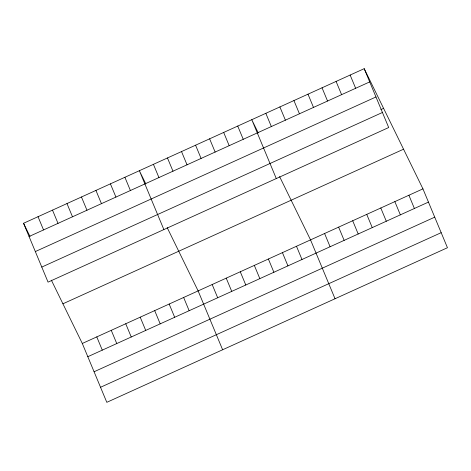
<?xml version="1.0" encoding="UTF-8"?>
<svg xmlns="http://www.w3.org/2000/svg" width="471" height="471" viewBox="0 0 471 471"><rect width="100%" height="100%" fill="white"/><g stroke="black" fill="none" stroke-linecap="round" stroke-linejoin="round"><path stroke-width="0.71" d="M364.195 68.672L388.699 127.535L48.054 282.135L23.55 223.272L364.195 68.672L422.946 188.865L447.45 247.728L106.805 402.328L82.301 343.465L51.368 280.174M29.061 236.507L369.706 81.907M35.331 251.567L375.97 96.967M380.904 109.549L383.582 108.336M41.784 267.081L382.428 112.481M62.914 303.801L403.559 149.201M82.301 343.465L422.946 188.865M87.812 356.706L428.457 202.1M94.082 371.76L434.727 217.16M100.541 387.274L441.18 232.674M258.243 132.91L251.779 119.687L276.283 178.556M279.597 176.59L310.536 239.88L335.04 298.749M145.833 183.925L139.369 170.708L163.873 229.571M167.187 227.611L198.12 290.901L222.624 349.765M23.55 223.272L30.014 236.489M408.893 195.241L414.403 208.482M350.141 75.048L355.652 88.283M394.845 201.617L400.356 214.858M336.088 81.424L341.599 94.659M380.792 207.994L386.302 221.235M322.04 87.8L327.551 101.041M366.738 214.376L372.249 227.611M307.987 94.176L313.498 107.417M352.691 220.752L358.201 233.987M293.933 100.553L299.444 113.794M338.637 227.128L344.148 240.369M279.886 106.935L285.397 120.17M324.584 233.504L330.094 246.745M265.832 113.311L271.343 126.546M296.483 246.262L301.993 259.497M237.731 126.063L243.242 139.304M282.429 252.639L287.94 265.874M223.678 132.439L229.189 145.68M268.382 259.015L273.892 272.25M209.624 138.821L215.135 152.056M254.328 265.391L259.839 278.632M195.577 145.198L201.088 158.433M240.275 271.767L245.785 285.008M181.523 151.574L187.034 164.815M226.227 278.143L231.738 291.384M167.47 157.95L172.981 171.191M212.174 284.525L217.684 297.76M153.422 164.326L158.933 177.567M183.643 297.472L189.154 310.707M124.892 177.279L130.402 190.514M169.166 304.042L174.676 317.277M110.414 183.849L115.925 197.084M154.688 310.613L160.199 323.854M95.937 190.419L101.448 203.655M140.211 317.183L145.722 330.424M81.459 196.99L86.97 210.225M125.733 323.754L131.244 336.995M66.982 203.56L72.493 216.795M111.256 330.324L116.767 343.565M52.505 210.131L58.015 223.366M96.779 336.895L102.289 350.136M38.027 216.701L43.538 229.936"/></g></svg>
